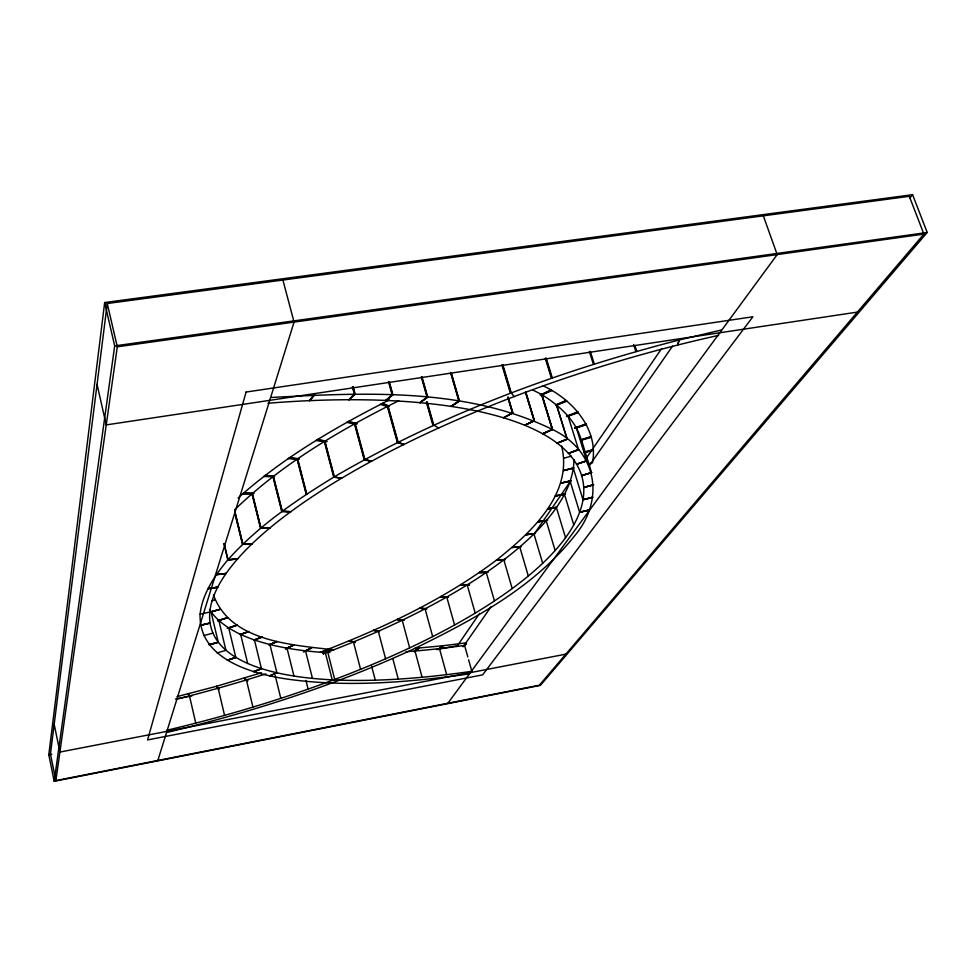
<?xml version="1.0" encoding="UTF-8"?>
<svg xmlns="http://www.w3.org/2000/svg" width="976" height="976" viewBox="0 0 976 976"><rect width="100%" height="100%" fill="white"/><g stroke="black" fill="none" stroke-linecap="round" stroke-linejoin="round"><path stroke-width="1.46" d="M320.018 652.358C382.067 628.556 443.116 600.155 496.491 560.102C530.285 533.055 573.461 494.307 561.627 446.081M542.961 385.74C572.021 399.172 598.874 428.623 592.505 462.807L588.174 463.966M167.164 732.39C251.991 712.102 335.524 685.335 414.69 648.491C473.067 619.882 533.189 587.942 574.376 536.141C605.706 499.37 596.714 450.497 552.428 429.452C465.747 387.362 365.268 392.572 271.572 397.452M48.8 754.79L104.664 302.536L912.584 194.688L927.2 232.483L540.399 685.372L54.217 781.312L48.8 754.79L51.789 754.216M107.262 303.512L50.435 754.045L55.864 780.58L539.399 685.189L923.894 234.081L909.303 196.31L107.262 303.512L117.291 346.809L55.864 780.58M54.217 781.312L114.68 345.894L104.664 302.536M720.983 330.12L678.893 340.051L677.686 345.04L679.345 339.941M157.844 760.463L294.057 322.104L282.918 280.039M678.893 340.051C558.931 371.087 441.25 414.251 334.06 476.983C295.728 500.407 258.042 526.137 227.896 559.809C214.83 575.474 202.52 593.237 200.117 614.026C198.47 658.922 251.649 673.782 287.249 679.089C347.578 687.568 408.846 682.322 468.883 673.965M457.232 645.978L479.643 613.367M534.824 533.091L570.167 481.668M586.552 457.842L661.545 348.713M463.136 646.783L490.952 606.865M589.138 465.894L672.562 346.126M447.886 703.245L777.189 254.59L763.33 215.818M314.748 394.853L309.563 400.648L313.857 394.89M909.705 198.226L912.584 194.688M309.563 400.648L314.309 394.865M353.202 386.838L355.154 393.999L348.993 399.733L354.312 393.999L352.373 386.838M348.993 399.733L354.739 393.987L352.8 386.838M238.12 497.992C283.028 457.659 335.707 427.024 389.363 399.904M464.259 645.746L466.455 643.684M234.508 509.948C281.954 463.832 339.843 430.148 398.696 400.758M389.241 381.604L392.925 394.804L385.898 400.441L392.145 394.768L388.46 381.567M438.736 649.467L442.921 645.758L466.101 642.842M463.295 646.356L466.491 643.587M385.898 400.441L392.547 394.78L388.863 381.579M438.37 649.516L442.921 645.758L414.532 648.406M414.556 651.541L418.899 648.113L413.922 651.59M421.986 376.956L427.769 397.208L419.985 402.685L427.061 397.147L421.278 376.882M438.505 649.174L442.921 645.758M414.239 651.565L418.899 648.113M419.985 402.685L427.427 397.171L421.644 376.907M451.193 372.588L459.489 401.112L451.046 406.394L458.842 401.014L450.546 372.478M451.046 406.394L459.171 401.051L450.875 372.527M508.167 397.183L512.912 413.007L503.506 417.801L512.424 412.86L508.106 398.464M323.422 653.749L331.108 649.54L334.036 649.662M503.506 417.801L512.681 412.921L507.935 397.098M323.105 653.737L331.108 649.54C289.909 644.758 229.811 640.781 213.439 594.799M304.036 651.7L311.771 647.771L303.499 651.639M525.893 392.437L534.482 420.766L524.746 425.28L534.055 420.583L525.466 392.254M323.398 653.408L331.108 649.54M303.756 651.675L311.771 647.771M524.746 425.28L534.287 420.668L525.698 392.34M285.956 648.772L293.715 645.112L285.48 648.698M540.07 395.036L550.964 389.924M541.924 394.731L552.587 429.562L542.632 433.783L552.245 429.355L541.582 394.511M551.525 390.217L541.814 394.597L532.664 389.936M285.7 648.735L293.715 645.112M542.632 433.783L552.428 429.452L541.765 394.609C560.419 406.126 578.939 422.852 582.404 445.581M270.157 644.563L277.086 641.537L268.9 644.843M541.229 395.207L552.001 390.559M556.32 404.65L566.056 400.477M556.588 404.881L567.276 439.273L557.186 443.177L566.995 439.054L556.43 404.772M269.083 644.904L277.086 641.537M269.754 675.819L276.916 672.867L269.949 644.538M555.722 405.235L566.519 400.807M253.723 640.39L262.007 637.023L253.87 640.073M557.186 443.177L567.154 439.151M254.041 671.634L261.446 668.682L254.443 639.975M269.596 675.782L276.916 672.867M555.966 405.467L566.885 401.16M566.458 416.24L577.731 411.835M253.528 640.329L262.007 637.023M567.959 415.813L578.609 449.777L568.471 453.364L578.402 449.546M253.87 671.598L261.446 668.682L253.711 671.537M240.377 634.656L248.612 631.557L240.072 634.522M566.678 416.459L578.085 412.177M568.471 453.364L578.524 449.655M240.206 634.595L248.612 631.557M567.361 416.508L578.341 412.567M574.766 427.903L586.076 423.865M576.243 427.525L586.686 460.953L576.572 464.222L586.539 460.709M228.872 627.971L237.046 625.128L227.225 628.276M227.579 660.252L235.802 657.421L228.726 627.91L237.046 625.128M574.925 428.135L586.332 424.231M576.572 464.222L586.625 460.818M576.45 427.915L586.491 424.633M581.354 439.651L591.224 436.443M581.403 439.786L591.615 472.689L581.611 475.641L591.541 472.433M217.502 620.919L227.457 617.723L218.734 620.285M176.985 696.644L216.538 686.274L261.47 672.732M581.464 439.908L591.383 436.821M581.611 475.641L591.59 472.555M227.457 617.723L218.819 620.382L225.944 650.321L217.16 652.895M581.501 440.188L591.444 437.236M564.006 458.134L571.338 456.17M583.55 452.352L593.323 449.46M593.542 484.877L583.709 487.512L593.542 484.621M210.206 612.22L220.003 609.329L210.035 612.001M209.34 644.843L218.258 642.232L211.048 611.854M584.99 452.217L593.384 449.863M583.709 487.512L593.554 484.743M210.108 612.111L220.003 609.329M209.254 644.758L218.258 642.232L209.193 644.66M584.551 452.644L593.347 450.278M573.693 468.126L563.652 470.53L573.754 467.821M592.676 497.15L583.001 499.749L573.266 468.09M211.926 600.74L214.83 599.972M203.691 635.62L212.902 633.143M563.652 470.53L573.742 467.968M588.15 464.32L591.029 463.588M592.664 497.284L583.001 499.749L592.627 497.431M200.568 625.372L210.023 623.078L200.519 625.152M589.101 509.96L579.634 512.241L570.082 481.046M570.984 480.997L560.7 483.169L570.582 480.802M589.065 510.094L579.634 512.241L588.992 510.228M200.531 625.262L210.023 623.078M560.7 483.169L571.058 480.826M200.117 614.148L209.779 612.05M565.238 494.149L555.295 495.991L565.421 493.832M555.295 495.991L565.348 493.99M565.86 654.152L59.902 752.069L54.192 724.338M175.534 699.011L191.943 695.9M436.577 649.589L457.463 645.636M556.247 507.52L547.573 508.886L556.442 507.239M547.573 508.886L556.357 507.374L565.555 537.691M207.827 588.809L217.697 587.21L207.973 588.516M546.487 520.672L537.691 521.818L547.67 520.22M857.404 312.1L106.225 424.902L97.063 384.398M207.876 588.662L217.697 587.21M537.691 521.818L546.633 520.525M114.68 345.894L927.2 232.483M117.291 346.809L923.894 234.081M534.689 533.799L525.796 534.689L534.482 533.543M216.221 574.791L226.09 573.485L216.428 574.486M216.306 574.632L226.09 573.485M525.796 534.689L534.872 533.64M521.013 546.841L512.01 547.475L520.83 546.56M224.151 543.534L228.055 559.638L237.558 558.992L227.774 559.968L223.992 543.705M512.01 547.475L520.647 546.719M227.896 559.809L237.558 558.992M504.067 559.809L496.491 560.102L505.422 559.443M234.85 511.375L242.89 544.071L252.15 543.791L242.536 544.413L234.862 513.144M496.491 560.102L505.214 559.602M252.15 543.791L242.695 544.242L234.667 511.546M486.463 572.497L479.35 572.534L486.89 572.204M252.357 493.331L260.97 527.882L269.901 528.004L260.555 528.236L251.942 493.697M479.35 572.534L488.146 572.314M242.365 494.002L252.662 493.868M469.285 584.99L460.733 584.709L469.236 584.636M269.901 528.004L260.751 528.065L252.125 493.514M242.939 493.466L253.589 493.527M460.733 584.709L469.602 584.807M273.414 476.227L282.296 511.18L290.799 511.717L281.808 511.546L272.938 476.605M243.61 492.917L253.992 493.197M447.886 597.153L440.749 596.617L447.874 596.812M263.679 476.495L272.646 476.788M290.799 511.717L282.04 511.363L273.158 476.422M440.749 596.617L448.191 596.995M264.362 475.934L274.549 476.495M426.658 609.085L419.509 608.219L426.671 608.695M265.13 475.385L274.11 476.081M288.262 458.598L297.265 459.379M419.509 608.219L425.499 608.768M289.042 458.037L299.229 459.171M402.844 620.468L397.122 619.455L404.32 620.272M289.909 457.476L298.863 458.72M397.122 619.455L403.161 620.321M316.017 440.493L324.959 441.847M379.408 631.704L373.698 630.325L379.469 631.277M316.895 439.92L326.948 441.738M373.698 630.325L379.164 631.423M355.142 423.462L364.89 459.44L371.502 461.319L364.207 459.806L354.471 423.84M317.859 439.359L326.655 441.25M355.032 642.611L349.335 640.805L355.13 642.11M346.785 422.352L354.081 424.011M371.502 461.319L364.536 459.623L354.788 423.645M347.773 421.766L356.118 423.999M349.335 640.805L354.764 642.269M327.838 652.395L324.117 650.846L329.925 652.59M388.058 405.943L398.123 442.177L403.905 444.531L397.391 442.543L387.326 406.309M348.81 421.217L357.314 423.84M380.384 404.332L387.374 406.626M403.905 444.531L397.744 442.36L387.679 406.114M324.117 650.846L328.156 652.273M381.445 403.759L388.57 406.455M382.568 403.21L389.265 406.114M438.7 428.025L433.82 425.219L427.159 401.88M246.977 680.943L244.281 678.174L247.892 680.675M244.281 678.174L247.44 680.809M218.099 688.666L216.538 686.274L219.405 689.007M216.538 686.274L218.465 688.568M514.145 396.622L511.29 392.925L502.786 364.646M189.32 696.388L188.38 693.851L190.076 696.193M188.38 693.851L189.698 696.291M634.961 345.65L636.816 351.323M633.595 344.491L635.901 351.58M590.273 351.287L594.311 364.048M589.37 351.567L593.408 364.329M546.194 358.131L552.318 377.968M545.755 358.277L551.879 378.115M545.316 358.436L551.44 378.273M564.409 494.173L573.778 524.917M502.359 364.804L510.863 393.084M501.932 364.975L510.436 393.255M546.157 520.586L555.137 550.513M533.896 533.75L542.68 563.298M519.72 546.804L528.309 575.999M503.787 559.687L512.193 588.565M486.231 572.363L494.442 600.948M426.768 402.051L433.417 425.39M426.378 402.234L433.027 425.573M467.175 584.783L475.19 613.111M467.821 656.921L464.6 645.417A443.86 139.897 -17.5 0 1 405.979 651.724M468.626 659.8L471.847 671.293A446.325 133.932 -17.4 0 1 227.945 570.911A446.325 133.932 -17.4 0 1 718.653 335.378M446.74 596.922L454.572 625.006M439.481 648.589L446.654 674.66M425.036 608.731L432.685 636.596M414.983 651.016L422.096 677.283M402.185 620.175L409.664 647.869M392.779 658.532L398.281 679.137M378.285 631.252L385.593 658.776M324.935 441.14L334.378 476.8M324.618 441.323L334.06 476.983L341.722 478.228L333.768 477.179L324.325 441.506M371.6 666.144L375.296 680.211M353.434 641.903L360.583 669.304M297.643 458.781L306.793 494.112M297.351 458.964L306.513 494.295M297.094 459.159L306.244 494.478M327.741 652.127L334.719 679.43M332.267 679.894L325.301 652.578A443.86 139.897 -17.5 0 1 209.462 609.561M305.512 650.821L312.466 678.454M305.952 680.516L308.099 689.117M287.017 648.149L293.971 676.112M275.183 675.465L280.807 698.352M240.657 634.437L247.684 663.534M246.403 679.943L252.943 707.112M218.16 688.202L224.553 715.371M189.49 695.9L195.749 723.118M267.924 403.234A481.314 155.111 -12.5 0 1 580.915 508.484A481.314 155.111 -12.5 0 1 166.603 730.316M573.925 459.586A478.447 161.882 -12.3 0 1 323.617 653.7M265.875 673.855A478.447 161.882 -12.3 0 1 176.461 699.182M246.098 392.047L147.547 739.93L482.632 674.867L752.886 316.773L246.098 392.047M235.802 657.421L227.457 660.191L235.802 657.421"/></g></svg>
